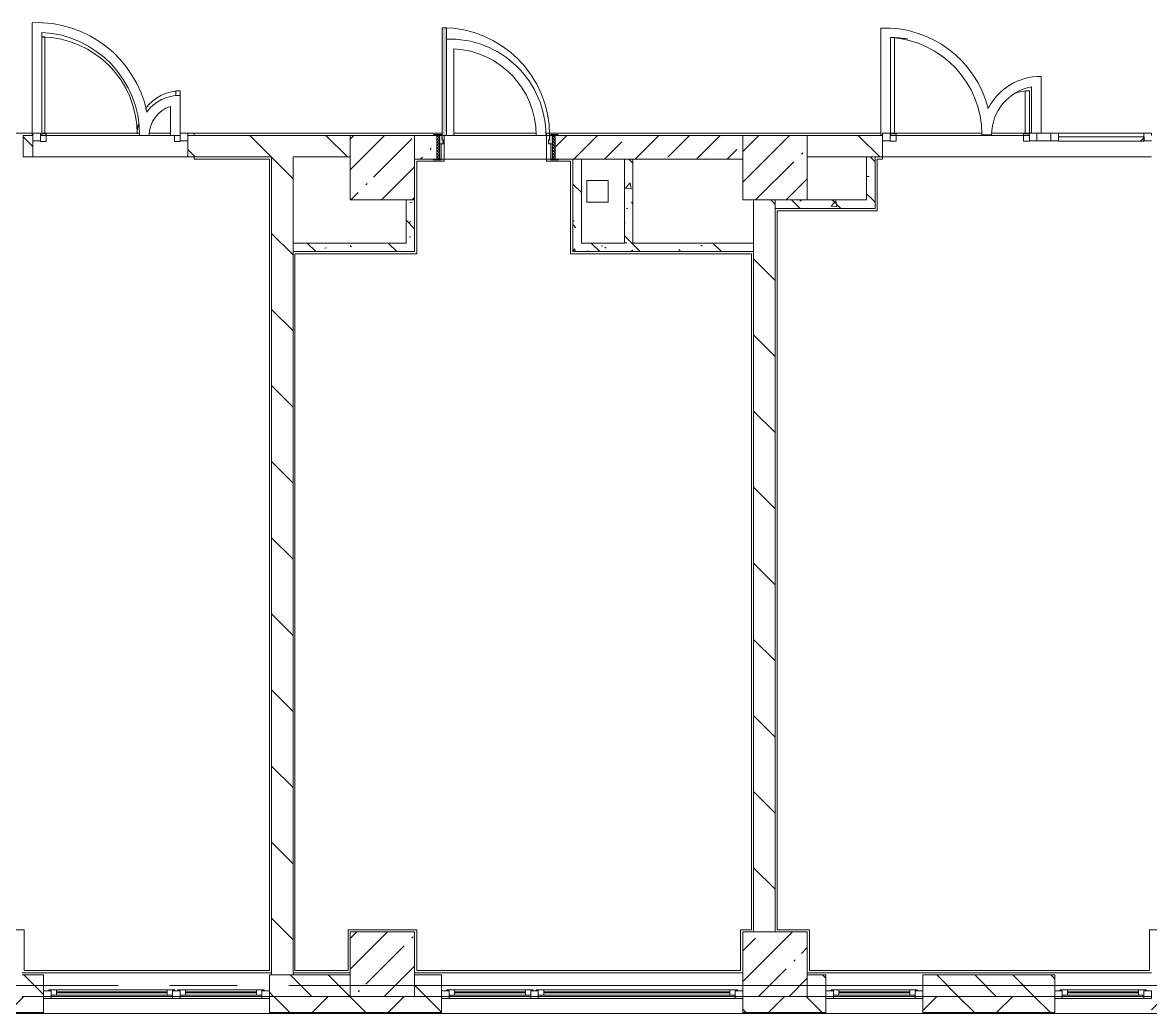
# Model space of a CAD drawing. Header units: millimetres. Extents: x 957 to 228198, y -8553 to 29000.
# Drawn here: x 123703 to 134188, y -258 to 8948 of the extents above; entities that cross this region are included whole.
import ezdxf

# ---------------------------------------------------------------- set-up
doc = ezdxf.new("R2010")
doc.units = ezdxf.units.MM
doc.linetypes.add('Осевая', pattern=[3175, 635, -476.25, 1587.5, -476.25])
for name, color, linetype, lineweight, true_color in [('A-DETL-GENF-4', 7, 'Continuous', 5, 0xaaaaaa), ('A-DOOR-2', 7, 'Continuous', 5, 0xaaaaaa), ('A-DOOR-3', 7, 'Continuous', 5, 0xe2e2e2), ('A-DOOR-FRAM-3', 7, 'Continuous', 5, 0xe2e2e2), ('A-DOOR-FRAM-4', 7, 'Continuous', 5, 0xaaaaaa), ('A-FLOR-2', 7, 'Continuous', 5, 0xaaaaaa), ('I-WALL-4', 7, 'Continuous', 5, 0x787878)]:
    doc.layers.add(name, color=color, linetype=linetype, lineweight=lineweight, true_color=true_color)
for name, color, linetype, lineweight in [('A-GLAZ-2', 7, 'Continuous', 5), ('A-GLAZ-CURT-3', 7, 'Continuous', 5), ('A-GLAZ-CWMG-3', 7, 'Continuous', 5), ('A-WALL', 7, 'Continuous', 9), ('A-WALL-2', 7, 'Continuous', 5), ('I-WALL-3', 7, 'Continuous', 5), ('S-COLS-1', 7, 'Continuous', 5), ('Оси', 7, 'Continuous', 9), ('Оси-2', 7, 'Осевая', 9)]:
    doc.layers.add(name, color=color, linetype=linetype, lineweight=lineweight)
pattern_1 = [(135, (101188.1, 0), (-353.5534, -353.5534), [])]
pattern_2 = [(135, (101188.1, 0), (-377.171, -377.171), [533.4, -88.9, 17.78, -88.9]), (135, (101188.1, 376.94), (-377.171, -377.171), []), (50, (101188.1, 0), (637.6445, -55.787), [66.675, -733.425]), (355, (101188.1, 0), (-123.35, 668.699), [53.34, -586.74]), (100.451, (101241.2, -4.65), (514.299, 612.908), [56.665, -623.315]), (46.184, (101188.1, 177.8), (948.776, -147.15), [100.012, -1100.137]), (96.636, (101267.2, 165.5), (830.91, 865.997), [84.998, -934.973]), (351.184, (101188.1, 177.8), (830.918, 865.988), [80.01, -880.11]), (21, (101277, 133.35), (530.651, -357.928), [66.675, -733.425]), (326, (101277, 133.35), (216.308, 644.658), [53.34, -586.74]), (71.451, (101321.2, 103.5), (746.96, 286.724), [56.665, -623.315]), (37.5, (101188.1, 0), (10.8105, 295.9426), [16.764, -562.864, 16.764, -578.866, -588.962]), (37.5, (101188.1, 0), (10.8105, 295.9426), [-1175.258, 16.764, -572.198]), (7.5, (101188.1, 0), (233.869, 350.6318), [16.764, -322.834, 16.764, -549.529, -224.472]), (7.5, (101188.1, 0), (233.869, 350.6318), [-905.891, 16.764, -207.708]), (327.5, (100989.84, 0), (474.5678, -20.0513), [16.764, -205.486, 16.764, -676.656, -920.115]), (327.5, (100989.84, 0), (474.5678, -20.0513), [-915.67, 16.764, -903.351]), (317.5, (100900.94, 0), (518.452, 88.9934), [16.764, -272.161, 16.764, -443.738, -653.415]), (317.5, (100900.94, 0), (518.452, 88.9934), [-749.427, 16.764, -636.651])]

# ---------------------------------------------------------------- blocks, each defined once
blk = doc.blocks.new('BSC_Колонна _Прямоугольная - 600х600-23286269-3_2_2_птичка')
at = {"layer": 'S-COLS-1'}
h = blk.add_hatch(dxfattribs=at)
h.set_pattern_fill('FP_75', color=256, style=0, pattern_type=2)
h.set_pattern_definition([(45, (-29509.74, -7600), (-285.123, 285.123), []), (45, (-29224.6, -7600), (-285.123, 285.123), [504.031, -100.806, 16.764, -84.042])])
h.paths.add_polyline_path([(-300, -300), (300, -300), (300, 300), (-300, 300), (-300, 53)])
for p, q in [((300, 300), (-300, 300)), ((-300, 300), (-300, -300)), ((300, -300), (300, 300)), ((-300, -300), (300, -300))]:
    blk.add_line(p, q, dxfattribs=at)
blk = doc.blocks.new('BSC_Колонна _Прямоугольная - 600х600-V262-3_2_2_птичка')
at = {"layer": 'S-COLS-1'}
h = blk.add_hatch(dxfattribs=at)
h.set_pattern_fill('FP_76', color=256, style=0, pattern_type=2)
h.set_pattern_definition([(45, (-25860, -200), (-285.123, 285.123), []), (45, (-25574.88, -200), (-285.123, 285.123), [504.031, -100.806, 16.764, -84.042])])
h.paths.add_polyline_path([(246, -300), (300, -300), (300, 300), (-300, 300), (-300, -300)])
for p, q in [((300, 300), (-300, 300)), ((-300, 300), (-300, -300)), ((300, -300), (300, 300)), ((-300, -300), (300, -300))]:
    blk.add_line(p, q, dxfattribs=at)
blk = doc.blocks.new('BSC_Колонна _Прямоугольная - 600х600-V263-3_2_2_птичка')
at = {"layer": 'S-COLS-1'}
h = blk.add_hatch(dxfattribs=at)
h.set_pattern_fill('FP_77', color=256, style=0, pattern_type=2)
h.set_pattern_definition([(45, (-29509.74, -200), (-285.123, 285.123), []), (45, (-29224.6, -200), (-285.123, 285.123), [504.031, -100.806, 16.764, -84.042])])
h.paths.add_polyline_path([(-300, -300), (300, -300), (300, 300), (-300, 300), (-300, -215)])
for p, q in [((300, 300), (-300, 300)), ((-300, 300), (-300, -300)), ((300, -300), (300, 300)), ((-300, -300), (300, -300))]:
    blk.add_line(p, q, dxfattribs=at)
blk = doc.blocks.new('BSC_Колонна _Прямоугольная - 600х600-V266-3_2_2_птичка')
at = {"layer": 'S-COLS-1'}
h = blk.add_hatch(dxfattribs=at)
h.set_pattern_fill('FP_79', color=256, style=0, pattern_type=2)
h.set_pattern_definition([(45, (-25860, -7600), (-285.123, 285.123), []), (45, (-25574.88, -7600), (-285.123, 285.123), [504.031, -100.806, 16.764, -84.042])])
h.paths.add_polyline_path([(-5, -300), (300, -300), (300, 300), (-300, 300), (-300, -300)])
for p, q in [((300, 300), (-300, 300)), ((-300, 300), (-300, -300)), ((300, -300), (300, 300)), ((-300, -300), (300, -300))]:
    blk.add_line(p, q, dxfattribs=at)
blk = doc.blocks.new('120_Окно_СКБ_2Ст - 120_Окно_СКБ_2Ст 2100х2500 _мал створка СЛЕВА_-V269-3_2_2_птичка')
at = {"layer": 'A-GLAZ-2'}
for p, q in [((-1050, -127), (-1050, -57)), ((-1050, -57), (-980, -57)), ((1050, -57), (-1050, -57)), ((-980, -57), (-980, -127)), ((-220, -87), (-980, -87)), ((-980, -87), (-980, -127)), ((-930, -137), (-930, -87)), ((-270, -137), (-270, -87)), ((-220, -127), (-220, -57)), ((-220, -57), (-150, -57)), ((-220, -127), (-220, -87)), ((-150, -57), (-150, -127)), ((980, -87), (-150, -87)), ((-150, -87), (-150, -127)), ((-100, -137), (-100, -87)), ((930, -137), (930, -87)), ((980, -127), (980, -57)), ((980, -57), (1050, -57)), ((980, -127), (980, -87)), ((1050, -57), (1050, -127)), ((-980, -127), (-1050, -127)), ((-1050, -127), (-1000, -127)), ((-980, -127), (-1000, -127)), ((-1000, -127), (-1000, -137)), ((-1000, -137), (-200, -137)), ((-200, -137), (-1000, -137)), ((-930, -107), (-270, -107)), ((-270, -117), (-930, -117)), ((-150, -127), (-220, -127)), ((-200, -127), (-220, -127)), ((-200, -127), (-170, -127)), ((-200, -137), (-200, -127)), ((-150, -127), (-170, -127)), ((-170, -127), (-170, -137)), ((-170, -137), (1000, -137)), ((1000, -137), (-170, -137)), ((-100, -107), (930, -107)), ((930, -117), (-100, -117)), ((1050, -127), (980, -127)), ((1000, -127), (980, -127)), ((1000, -127), (1050, -127)), ((1000, -137), (1000, -127))]:
    blk.add_line(p, q, dxfattribs=at)
blk = doc.blocks.new('120_Окно_СКБ_1Ст - 120_Окно_СКБ_1Ст 900х2500_h_-22445987-3_2_2_птичка')
at = {"layer": 'A-GLAZ-2'}
for p, q in [((-450, -127), (-450, -57)), ((-450, -57), (-380, -57)), ((450, -57), (-450, -57)), ((-380, -57), (-380, -127)), ((380, -87), (-380, -87)), ((-380, -87), (-380, -127)), ((-330, -137), (-330, -87)), ((330, -137), (330, -87)), ((380, -127), (380, -57)), ((380, -57), (450, -57)), ((380, -127), (380, -87)), ((450, -57), (450, -127)), ((-380, -127), (-450, -127)), ((-450, -127), (-400, -127)), ((-380, -127), (-400, -127)), ((-400, -127), (-400, -137)), ((-400, -137), (400, -137)), ((400, -137), (-400, -137)), ((-330, -107), (330, -107)), ((330, -117), (-330, -117)), ((450, -127), (380, -127)), ((400, -127), (380, -127)), ((400, -127), (450, -127)), ((400, -137), (400, -127))]:
    blk.add_line(p, q, dxfattribs=at)
blk = doc.blocks.new('120_Окно_СКБ_2Ст - 120_Окно_СКБ_2Ст 2800х2500_створка_-22445922-3_2_2_птичка')
at = {"layer": 'A-GLAZ-2'}
for p, q in [((-1400, -127), (-1400, -57)), ((-1400, -57), (-1330, -57)), ((1400, -57), (-1400, -57)), ((-1330, -57), (-1330, -127)), ((500, -87), (-1330, -87)), ((-1330, -87), (-1330, -127)), ((-1280, -137), (-1280, -87)), ((450, -137), (450, -87)), ((500, -127), (500, -57)), ((500, -57), (570, -57)), ((500, -127), (500, -87)), ((570, -57), (570, -127)), ((1330, -87), (570, -87)), ((570, -87), (570, -127)), ((620, -137), (620, -87)), ((1280, -137), (1280, -87)), ((1330, -127), (1330, -57)), ((1330, -57), (1400, -57)), ((1330, -127), (1330, -87)), ((1400, -57), (1400, -127)), ((-1330, -127), (-1400, -127)), ((-1400, -127), (-1350, -127)), ((-1330, -127), (-1350, -127)), ((-1350, -127), (-1350, -137)), ((-1350, -137), (520, -137)), ((520, -137), (-1350, -137)), ((-1280, -107), (450, -107)), ((450, -117), (-1280, -117)), ((570, -127), (500, -127)), ((520, -127), (500, -127)), ((520, -127), (550, -127)), ((520, -137), (520, -127)), ((570, -127), (550, -127)), ((550, -127), (550, -137)), ((550, -137), (1350, -137)), ((1350, -137), (550, -137)), ((620, -107), (1280, -107)), ((1280, -117), (620, -117)), ((1400, -127), (1330, -127)), ((1350, -127), (1330, -127)), ((1350, -127), (1400, -127)), ((1350, -137), (1350, -127))]:
    blk.add_line(p, q, dxfattribs=at)
blk = doc.blocks.new('110_Дверь_СКБ_1Ст_Внутренняя1 - Д-4_п__1100x2100h_административные помещения-32218723-3_2_2_птичка')
at = {"layer": 'A-DOOR-2'}
h = blk.add_hatch(dxfattribs=at)
h.set_pattern_fill('FP_32', color=256, style=0, pattern_type=2)
h.set_pattern_definition([(135, (1751.41, 174.685), (-14.14214, -14.14214), []), (225, (1751.41, 174.685), (14.14214, -14.14214), [])])
h.paths.add_polyline_path([(562.5, -110), (562.5, 110), (537.5, 110), (537.5, -110)])
at = {"layer": 'A-DOOR-3'}
h = blk.add_hatch(color=256, dxfattribs=at)
h.paths.add_polyline_path([(537.5, 30), (537.5, 110), (512.5, 110), (512.5, 70), (502.5, 70), (502.5, 30), (522.5, 30)])
h.paths.add_polyline_path([(-512.5, 30), (-477.5, 30), (-477.5, 70), (-487.5, 70), (-487.5, 110), (-512.5, 110)])
at = {"layer": 'A-DOOR-FRAM-3'}
for points in [[(-467.5, 110), (-447.5, 110), (-447.5, 1110), (-487.5, 1110), (-487.5, 110)], [(-567.5, 110), (-497.5, 110), (-497.5, 118), (-567.5, 118)], [(592.5, 110), (592.5, 118), (522.5, 118), (522.5, 110), (562.5, 110)], [(-497.5, -110), (-497.5, 30), (-512.5, 30), (-512.5, -110)], [(537.5, -110), (537.5, 30), (522.5, 30), (522.5, -110)], [(-567.5, -118), (-497.5, -118), (-497.5, -110), (-567.5, -110)], [(522.5, -118), (592.5, -118), (592.5, -110), (522.5, -110)]]:
    blk.add_hatch(color=256, dxfattribs=at).paths.add_polyline_path(points)
at = {"layer": 'A-DOOR-FRAM-4'}
h = blk.add_hatch(dxfattribs=at)
h.set_pattern_fill('FP_33', color=256, style=0, pattern_type=2)
h.set_pattern_definition([(45, (-371.384, 174.685), (-14.1421, 14.1421), []), (135, (-371.384, 174.685), (-14.1421, -14.1421), [])])
h.paths.add_polyline_path([(-537.5, -110), (-512.5, -110), (-512.5, 110), (-537.5, 110), (-537.5, -39.7)])
at = {"layer": 'A-DOOR-2'}
for p, q in [((-487.5, 1110), (-487.5, 110)), ((-447.5, 1110), (-487.5, 1110)), ((-447.5, 110), (-447.5, 1110)), ((-487.5, 110), (-447.5, 110))]:
    blk.add_line(p, q, dxfattribs=at)
blk.add_arc((-487.5, 110), 1000, 360, 90, dxfattribs=at)
at = {"layer": 'A-DOOR-FRAM-4'}
for p, q in [((-497.5, 118), (-567.5, 118)), ((-567.5, 118), (-567.5, 110)), ((-567.5, 110), (-497.5, 110)), ((-512.5, 110), (-537.5, 110)), ((-537.5, 110), (-537.5, -110)), ((-487.5, 110), (-512.5, 110)), ((-512.5, 110), (-512.5, 30)), ((-512.5, -110), (-512.5, 110)), ((-497.5, 110), (-512.5, 110)), ((-512.5, 110), (-512.5, 109)), ((-512.5, 109), (-497.5, 109)), ((-497.5, 110), (-497.5, 118)), ((-497.5, 109), (-497.5, 110)), ((-487.5, 70), (-487.5, 110)), ((512.5, 110), (512.5, 70)), ((537.5, 110), (512.5, 110)), ((592.5, 118), (522.5, 118)), ((522.5, 118), (522.5, 110)), ((537.5, 110), (522.5, 110)), ((522.5, 110), (522.5, 109)), ((522.5, 110), (592.5, 110)), ((522.5, 109), (537.5, 109)), ((537.5, 30), (537.5, 110)), ((562.5, 110), (537.5, 110)), ((537.5, 110), (537.5, -110)), ((537.5, 109), (537.5, 110)), ((562.5, -110), (562.5, 110)), ((592.5, 110), (592.5, 118)), ((-512.5, 30), (-477.5, 30)), ((-497.5, 30), (-512.5, 30)), ((-512.5, 30), (-512.5, -110)), ((-497.5, -110), (-497.5, 30)), ((-477.5, 70), (-487.5, 70)), ((-477.5, 30), (-477.5, 70)), ((512.5, 70), (502.5, 70)), ((502.5, 70), (502.5, 30)), ((502.5, 30), (537.5, 30)), ((537.5, 30), (522.5, 30)), ((522.5, 30), (522.5, -110)), ((537.5, -110), (537.5, 30)), ((-497.5, -110), (-567.5, -110)), ((-567.5, -110), (-567.5, -118)), ((-567.5, -118), (-497.5, -118)), ((-537.5, -110), (-512.5, -110)), ((-512.5, -110), (-497.5, -110)), ((-497.5, -118), (-497.5, -110)), ((522.5, -110), (537.5, -110)), ((592.5, -110), (522.5, -110)), ((522.5, -110), (522.5, -118)), ((522.5, -118), (592.5, -118)), ((537.5, -110), (562.5, -110)), ((592.5, -118), (592.5, -110))]:
    blk.add_line(p, q, dxfattribs=at)
blk = doc.blocks.new('Прямоугольный импост - 50 x 70 мм-31700031-3_2_2_птичка')
at = {"layer": 'A-GLAZ-CWMG-3'}
for p, q in [((-70, 35), (0, 35)), ((-70, -35), (-70, 35)), ((0, -35), (-70, -35)), ((0, -15), (0, -35))]:
    blk.add_line(p, q, dxfattribs=at)
blk = doc.blocks.new('Дверь_Витражная_остекление_ - ДВН_ДАО_Главный вход_1200 в свету-31742133-3_2_2_птичка')
at = {"layer": 'A-DETL-GENF-4'}
for p, q in [((-607, 30), (-607, 920)), ((647, 430), (607, 430)), ((607, 430), (607, 30)), ((647, 35), (647, 430)), ((-643, 30), (-607, 30)), ((-592, 30), (-643, 30)), ((-592, -40), (-592, 30)), ((592, -40), (592, 30)), ((592, 30), (647, 30)), ((607, 30), (647, 30)), ((-647, -40), (-592, -40)), ((647, -40), (592, -40))]:
    blk.add_line(p, q, dxfattribs=at)
at = {"layer": 'A-DOOR-2'}
blk.add_line((647, 430), (647, 35), dxfattribs=at)
for centre, radius, start, end in [((-647, 30), 895, 79.5087, 89.7197), ((647, 30), 400, 90, 110.0384)]:
    blk.add_arc(centre, radius, start, end, dxfattribs=at)
blk = doc.blocks.new('Системная панель - Стемалит - 40мм-32257327-3_2_2_птичка')
at = {"layer": 'A-GLAZ-CURT-3'}
for p, q in [((65, 35), (-65, 35)), ((-65, 35), (-65, -35)), ((65, -35), (65, 35)), ((-65, -35), (65, -35))]:
    blk.add_line(p, q, dxfattribs=at)
blk = doc.blocks.new('Прямоугольный импост - 50 x 70 мм-31687886-3_2_2_птичка')
at = {"layer": 'A-GLAZ-CWMG-3'}
for p, q in [((-35, 35), (35, 35)), ((-35, -35), (-35, 35)), ((35, 35), (35, -35)), ((35, -35), (-35, -35))]:
    blk.add_line(p, q, dxfattribs=at)
blk = doc.blocks.new('Прямоугольный импост - 50 x 70 мм-31701779-3_2_2_птичка')
at = {"layer": 'A-GLAZ-CWMG-3'}
for p, q in [((0, 35), (-70, 35)), ((-70, 35), (-70, -35)), ((0, -35), (0, 35)), ((-70, -35), (0, -35))]:
    blk.add_line(p, q, dxfattribs=at)
blk = doc.blocks.new('Системная панель - Стекло - 40мм-32257331-3_2_2_птичка')
at = {"layer": 'A-GLAZ-CURT-3'}
h = blk.add_hatch(dxfattribs=at)
h.set_pattern_fill('FP_132', color=256, style=0, pattern_type=2)
h.set_pattern_definition([(45, (-33042.5, -7385), (-1414.21, 1414.21), [1000, -3000]), (45, (-34042.5, -7885), (-1414.21, 1414.21), [3000, -1000]), (45, (-32042.5, -8385), (-1414.21, 1414.21), [1000, -3000])])
h.paths.add_polyline_path([(-314, -40), (398, -35), (398, 0), (-398, 0), (-398, -40)])
for p, q in [((398, 0), (-398, 0)), ((-398, 0), (-398, -40)), ((398, -40), (398, 0)), ((-398, -40), (398, -40))]:
    blk.add_line(p, q, dxfattribs=at)
blk = doc.blocks.new('Прямоугольный импост - 50 x 70 мм-31702100-3_2_2_птичка')
at = {"layer": 'A-GLAZ-CWMG-3'}
for p, q in [((-35, 35), (35, 35)), ((-35, -35), (-35, 35)), ((35, 35), (35, -35)), ((35, -35), (-35, -35))]:
    blk.add_line(p, q, dxfattribs=at)
blk = doc.blocks.new('Прямоугольный импост - 50 x 70 мм-31720914-3_2_2_птичка')
at = {"layer": 'A-GLAZ-CWMG-3'}
blk.add_line((32940, 7920), (32145, 7920), dxfattribs=at)
blk = doc.blocks.new('Прямоугольный импост - 50 x 70 мм-31927764-3_2_2_птичка')
at = {"layer": 'A-GLAZ-CWMG-3'}
for p, q in [((-70, 35), (0, 35)), ((-70, -35), (-70, 35)), ((0, 35), (0, -35)), ((0, -35), (-70, -35))]:
    blk.add_line(p, q, dxfattribs=at)
blk = doc.blocks.new('Дверь_Витражная_остекление_ - ДВН_ДАО_Главный вход_1200 в свету Д-22 _п_-V407-3_2_2_птичка')
at = {"layer": 'A-DETL-GENF-4'}
for p, q in [((-610, 930), (-636, 930)), ((-610, 30), (-610, 930)), ((650, 430), (610, 430)), ((610, 430), (610, 386)), ((650, 35), (650, 430)), ((-636, 30), (-610, 30)), ((-595, 30), (-636, 30)), ((-595, -40), (-595, 30)), ((595, -40), (595, 16)), ((-650, -40), (-595, -40)), ((650, -40), (595, -40))]:
    blk.add_line(p, q, dxfattribs=at)
at = {"layer": 'A-DOOR-2'}
blk.add_line((650, 430), (650, 35), dxfattribs=at)
for centre, radius, start, end in [((-650, 30), 900, 360, 89.1007), ((650, 30), 400, 90, 144.0144), ((650, 30), 400, 167.5043, 180)]:
    blk.add_arc(centre, radius, start, end, dxfattribs=at)

msp = doc.modelspace()

# ---------------------------------------------------------------- hatches: boundary and pattern name
at = {"layer": 'A-WALL-2'}
h = msp.add_hatch(dxfattribs=at)
h.set_pattern_fill('FP_83', color=256, style=0, pattern_type=2)
h.set_pattern_definition([(135, (101188.1, 0), (-176.7767, -176.7767), [])])
h.paths.add_polyline_path([(116798.1, -100), (116798.1, 100), (116048.1, 100), (116048.1, -100)])
h.paths.add_polyline_path([(138611.1, -100), (139178.1, -100), (139178.1, 100), (138611.1, 100)])
h.paths.add_polyline_path([(117848.1, -100), (117848.1, 100), (117698.1, 100), (117698.1, -100), (117828.1, -100)])
h.paths.add_polyline_path([(113333.1, -100), (113348.1, -100), (113348.1, 100), (113198.1, 100), (113198.1, -100), (113311.2, -100)])
h.paths.add_polyline_path([(137548.5, -100), (137711.1, -100), (137711.1, 100), (137158.1, 100), (137158.1, -100)])
h.paths.add_polyline_path([(126729.1, -100), (126748.1, -100), (126748.1, 100), (125998.1, 100), (125998.8, -100), (126362, -100)])
h.paths.add_polyline_path([(120548.1, -100), (121898.1, -100), (121898.1, 100), (120548.1, 100), (120548.1, -13.9)])
h.paths.add_polyline_path([(134818.1, -100), (135058.1, -100), (135058.1, 100), (134798.1, 100), (134798.1, -100)])
h.paths.add_polyline_path([(127348.1, -100), (127597.8, -100), (127597.8, 100), (127348.1, 100), (127348.1, -66.3)])
h.paths.add_polyline_path([(111547.8, -100), (112298.1, -100), (112298.1, 100), (111547.8, 100)])
h.paths.add_polyline_path([(123098.1, -100), (123098.1, 100), (122798.1, 100), (122798.1, -100), (123078.1, -100)])
h.paths.add_polyline_path([(133298.1, -100), (133298.1, 100), (132070.9, 100), (132070.9, -100), (132887.5, -100)])
h.paths.add_polyline_path([(108848.1, -100), (108848.1, 100), (108018.1, 100), (108018.1, -100), (108828.1, -100)])
h.paths.add_polyline_path([(130997.8, -100), (131170.9, -100), (131170.9, 100), (130997.8, 100), (130997.8, -70.1)])
h.paths.add_polyline_path([(123898.1, -100), (123898.1, 100), (123698.1, 100), (123698.1, -100)])
h = msp.add_hatch(dxfattribs=at)
h.set_pattern_fill('FP_85', color=256, style=0, pattern_type=2)
h.set_pattern_definition([(45, (101188.1, 0), (-353.5534, 353.5534), []), (135, (101188.1, 0), (-353.5534, -353.5534), [])])
h.paths.add_polyline_path([(100928.1, -250), (104918.1, -250), (104918.1, -100), (100928.1, -100)])
h.paths.add_polyline_path([(139412.9, -250), (139498.2, -250), (139498.2, -100), (138611.1, -100), (138611.1, -250)])
h.paths.add_polyline_path([(132887.5, -250), (133298.1, -250), (133298.1, -100), (132070.9, -100), (132070.9, -250)])
h.paths.add_polyline_path([(134198.1, -250), (135058.1, -250), (135058.1, -100), (134198.1, -100), (134198.1, -192.2)])
h.paths.add_polyline_path([(131170.9, -250), (131170.9, -100), (130397.8, -100), (130397.8, -250), (131023.1, -250)])
h.paths.add_polyline_path([(137711.1, -250), (137711.1, -100), (137158.1, -100), (137158.1, -250), (137548.5, -250)])
h.paths.add_polyline_path([(123565.4, -250), (123898.1, -250), (123898.1, -100), (122798.1, -100), (122798.1, -250)])
h.paths.add_polyline_path([(125998.1, -250), (127597.8, -250), (127597.8, -100), (125998.1, -100), (125998.1, -169.4)])
h.paths.add_polyline_path([(121898.1, -250), (121898.1, -100), (120548.1, -100), (120548.1, -250), (120768.8, -250)])
h.paths.add_polyline_path([(118448.1, -250), (118448.1, -100), (117698.1, -100), (117698.1, -250), (117972.2, -250)])
h.paths.add_polyline_path([(116048.1, -250), (116798.1, -250), (116798.1, -100), (116048.1, -100), (116048.1, -141.7)])
h.paths.add_polyline_path([(108650.2, -250), (109447.8, -250), (109447.8, -100), (108018.1, -100), (108018.1, -250)])
h.paths.add_polyline_path([(113948.1, -250), (113948.1, -100), (113198.1, -100), (113198.1, -250), (113311.2, -250)])
h.paths.add_polyline_path([(111547.8, -250), (112298.1, -250), (112298.1, -100), (111547.8, -100), (111547.8, -129.2)])
at = {"layer": 'I-WALL-3'}
h = msp.add_hatch(dxfattribs=at)
h.set_pattern_fill('FP_84', color=256, style=0, pattern_type=2)
h.set_pattern_definition(pattern_1)
h.paths.add_polyline_path([(125239.1, 7700), (126748.1, 7700), (126748.1, 7900), (125239.1, 7900), (125239.1, 7750.3)])
h.paths.add_polyline_path([(123708.1, 7700), (123799.1, 7700), (123799.1, 7900), (123708.1, 7900), (123708.1, 7750.3)])
h = msp.add_hatch(dxfattribs=at)
h.set_pattern_fill('FP_81', color=256, style=0, pattern_type=2)
h.set_pattern_definition([(45, (101188.1, 0), (-285.123, 285.123), []), (45, (101473.2, 0), (-285.123, 285.123), [504.031, -100.806, 16.764, -84.042])])
h.paths.add_polyline_path([(129773.5, 7680), (130397.8, 7680), (130397.8, 7900), (128653.1, 7900), (128653.1, 7680), (129470.3, 7680)])
h.paths.add_polyline_path([(127369.1, 7680), (127553.1, 7680), (127553.1, 7900), (127348.1, 7900), (127348.1, 7680)])
h = msp.add_hatch(dxfattribs=at)
h.set_pattern_fill('FP_84', color=256, style=0, pattern_type=2)
h.set_pattern_definition(pattern_1)
h.paths.add_polyline_path([(138478.1, 7700), (139178.1, 7700), (139178.1, 7900), (137198.1, 7900), (137198.1, 7830), (135998.1, 7830), (135998.1, 7900), (134798.1, 7900), (134798.1, 7700), (138398.1, 7700)])
h.paths.add_polyline_path([(131647.8, 7700), (131698.1, 7700), (131698.1, 7900), (130997.8, 7900), (130997.8, 7700), (131627.8, 7700)])
h = msp.add_hatch(dxfattribs=at)
h.set_pattern_fill('FP_84', color=256, style=0, pattern_type=2)
h.set_pattern_definition(pattern_1)
h.paths.add_polyline_path([(126218.8, 100), (126218.8, 7700), (126018.8, 7700), (126018.8, 100)])
h = msp.add_hatch(dxfattribs=at)
h.set_pattern_fill('FP_84', color=256, style=0, pattern_type=2)
h.set_pattern_definition(pattern_1)
h.paths.add_polyline_path([(130498.8, 500), (130698.8, 500), (130698.8, 7300), (130498.8, 7300), (130498.8, 520)])
at = {"layer": 'I-WALL-4'}
h = msp.add_hatch(dxfattribs=at)
h.set_pattern_fill('FP_93', color=256, style=0, pattern_type=2)
h.set_pattern_definition(pattern_2)
h.paths.add_polyline_path([(128817.8, 6820), (128897.8, 6820), (128897.8, 7680), (128817.8, 7680), (128817.8, 7171.9)])
h = msp.add_hatch(dxfattribs=at)
h.set_pattern_fill('FP_93', color=256, style=0, pattern_type=2)
h.set_pattern_definition(pattern_2)
h.paths.add_polyline_path([(129377.8, 6900), (129377.8, 7680), (129297.8, 7680), (129297.8, 6900)])
h = msp.add_hatch(dxfattribs=at)
h.set_pattern_fill('FP_93', color=256, style=0, pattern_type=2)
h.set_pattern_definition(pattern_2)
h.paths.add_polyline_path([(131547.8, 7300), (131627.8, 7300), (131627.8, 7700), (131547.8, 7700), (131547.8, 7680)])
h = msp.add_hatch(dxfattribs=at)
h.set_pattern_fill('FP_93', color=256, style=0, pattern_type=2)
h.set_pattern_definition(pattern_2)
h.paths.add_polyline_path([(127268.1, 6820), (127348.1, 6820), (127348.1, 7300), (127268.1, 7297.6), (127268.1, 6900)])
h = msp.add_hatch(dxfattribs=at)
h.set_pattern_fill('FP_93', color=256, style=0, pattern_type=2)
h.set_pattern_definition(pattern_2)
h.paths.add_polyline_path([(131017.8, 7220), (131627.8, 7220), (131627.8, 7300), (130698.8, 7300), (130698.8, 7220), (130718.8, 7220)])
h = msp.add_hatch(dxfattribs=at)
h.set_pattern_fill('FP_93', color=256, style=0, pattern_type=2)
h.set_pattern_definition(pattern_2)
h.paths.add_polyline_path([(126729.1, 6820), (127268.1, 6820), (127268.1, 6900), (126218.8, 6900), (126218.8, 6820), (126362, 6820)])
h = msp.add_hatch(dxfattribs=at)
h.set_pattern_fill('FP_93', color=256, style=0, pattern_type=2)
h.set_pattern_definition(pattern_2)
h.paths.add_polyline_path([(130478.8, 6820), (130498.8, 6820), (130498.8, 6900), (128897.8, 6900), (128897.8, 6820), (130377.8, 6820)])

# ---------------------------------------------------------------- linework, layer by layer
at = {"layer": 'A-FLOR-2'}
for p, q in [((123793, 8947.1), (123793, 7900)), ((123883, 7900), (123883, 8856.8)), ((131682.4, 8897.4), (131682.4, 7903)), ((131772.4, 7903), (131772.4, 8809.8)), ((127713.1, 7900), (127713.1, 8704)), ((133172.6, 7920), (133172.6, 8446.9)), ((133082.6, 8349.4), (133082.6, 7920)), ((125167.1, 7900), (125167.1, 8271.9)), ((125077.1, 8169.4), (125077.1, 7900)), ((123793, 7920), (116357.4, 7920)), ((123869.1, 7900), (123883, 7900)), ((123883, 7920), (124790.1, 7920)), ((124791.1, 7900), (124881.1, 7900)), ((124883, 7920), (125077.1, 7920)), ((125077.1, 7900), (125167.1, 7900)), ((127603.1, 7920), (125167.1, 7920)), ((125298.1, 7900), (125298.1, 7920)), ((127623.1, 7900), (127623.1, 7660)), ((127643.1, 7900), (127713.1, 7900)), ((127713.1, 7920), (128476.9, 7920)), ((128478.1, 7900), (128568.1, 7900)), ((131682.4, 7920), (128566.9, 7920)), ((128573.1, 7660), (128573.1, 7920)), ((131682.4, 7903), (131698.1, 7903)), ((131772.4, 7920), (132620.3, 7920)), ((132621.1, 7906.5), (132711.1, 7906.5)), ((132712.2, 7920), (133063.1, 7920)), ((125298.1, 7680), (125298.1, 7700)), ((125998.8, 7680), (125298.1, 7680)), ((125998.8, 140), (125998.8, 7680)), ((127623.1, 7660), (127369.1, 7660)), ((127369.1, 7660), (127369.1, 6800)), ((128797.8, 7660), (128573.1, 7660)), ((128797.8, 6800), (128797.8, 7660)), ((131698.1, 7680), (131647.8, 7680)), ((131647.8, 7680), (131647.8, 7200)), ((131698.1, 7700), (131698.1, 7680)), ((128948.1, 7480), (129148.1, 7480)), ((128948.1, 7280), (128948.1, 7480)), ((129148.1, 7480), (129148.1, 7280)), ((129148.1, 7280), (128948.1, 7280)), ((131647.8, 7200), (130718.8, 7200)), ((130718.8, 7200), (130718.8, 520)), ((127369.1, 6800), (126234.1, 6800)), ((126234.1, 6800), (126234.1, 140)), ((130478.8, 6800), (128797.8, 6800)), ((130478.8, 520), (130478.8, 6800)), ((123078.1, 520), (123718.1, 520)), ((123718.1, 520), (123718.1, 140)), ((126729.1, 140), (126729.1, 520)), ((126729.1, 520), (127368.1, 520)), ((127368.1, 520), (127368.1, 140)), ((130377.8, 140), (130377.8, 520)), ((130377.8, 520), (130478.8, 520)), ((130718.8, 520), (131017.8, 520)), ((131017.8, 520), (131017.8, 140)), ((134178.1, 140), (134178.1, 520)), ((134178.1, 520), (134818.1, 520)), ((123718.1, 140), (125998.8, 140)), ((126234.1, 140), (126729.1, 140)), ((127368.1, 140), (130377.8, 140)), ((131017.8, 140), (134178.1, 140))]:
    msp.add_line(p, q, dxfattribs=at)
for centre, radius, start, end in [((123836.1, 7903), 1045, 11.78406, 92.36409), ((123836.1, 7903), 955, 359.82001, 87.18541), ((131716.1, 7903), 995, 14.33829, 91.93805), ((131716.1, 7906.5), 905, 360, 86.42904), ((127673.1, 7900), 895, 0, 91.92148), ((127673.1, 7900), 805, 360, 87.15183), ((133165.1, 7903), 544, 89.21005, 153.06648), ((133165.1, 7903), 454, 100.46985, 179.55829), ((125160.1, 7903), 369, 88.91556, 144.66492), ((125160.1, 7903), 279, 107.31049, 180.6161)]:
    msp.add_arc(centre, radius, start, end, dxfattribs=at)
at = {"layer": 'A-WALL'}
for p, q in [((128897.8, 7680), (128817.8, 7680)), ((129377.8, 7680), (129297.8, 7680)), ((131627.8, 7700), (131547.8, 7700)), ((130698.8, 7300), (130698.8, 7220)), ((126218.8, 6900), (126218.8, 6820)), ((130498.8, 6820), (130498.8, 6900)), ((126018.8, 100), (126218.8, 100)), ((123698.1, -100), (123898.1, -100)), ((125998.1, -100), (126748.1, -100)), ((127348.1, -100), (127597.8, -100)), ((130997.8, -100), (131170.9, -100)), ((132070.9, -100), (133298.1, -100)), ((122798.1, -250), (123898.1, -250)), ((122798.1, -253), (123898.1, -253)), ((125998.1, -250), (127597.8, -250)), ((125998.1, -253), (127597.8, -253)), ((130397.8, -250), (131170.9, -250)), ((130397.8, -253), (131170.9, -253)), ((132070.9, -250), (133298.1, -250)), ((132070.9, -253), (133298.1, -253))]:
    msp.add_line(p, q, dxfattribs=at)
at = {"layer": 'A-WALL-2'}
for p, q in [((123898.1, 100), (123698.1, 100)), ((123898.1, -258), (123898.1, 100)), ((126018.8, 100), (125998.1, 100)), ((125998.1, 100), (125998.1, -258)), ((126748.1, 100), (126218.8, 100)), ((127597.8, 100), (127348.1, 100)), ((127597.8, -258), (127597.8, 100)), ((131170.9, 100), (130997.8, 100)), ((131170.9, -258), (131170.9, 100)), ((133298.1, 100), (132070.9, 100)), ((132070.9, 100), (132070.9, -258)), ((133298.1, -258), (133298.1, 100)), ((123898.1, -100), (125998.1, -100)), ((127597.8, -100), (130397.8, -100)), ((130397.8, -100), (130397.8, -258)), ((131170.9, -100), (132070.9, -100)), ((133298.1, -100), (134198.1, -100)), ((122798.1, -258), (137711.1, -258))]:
    msp.add_line(p, q, dxfattribs=at)
at = {"layer": 'I-WALL-3'}
for p, q in [((123799.1, 7900), (123708.1, 7900)), ((123708.1, 7900), (123708.1, 7700)), ((123799.1, 7700), (123799.1, 7900)), ((123883, 7900), (124791.1, 7900)), ((124881.1, 7900), (125077.1, 7900)), ((126748.1, 7900), (125239.1, 7900)), ((125239.1, 7900), (125239.1, 7700)), ((127523.1, 7900), (127348.1, 7900)), ((127713.1, 7900), (128478.1, 7900)), ((128568.1, 7900), (128603.1, 7900)), ((130397.8, 7900), (128683.1, 7900)), ((131698.1, 7900), (130997.8, 7900)), ((131698.1, 7700), (131698.1, 7900)), ((131768.1, 7900), (133063.1, 7900)), ((126018.8, 7700), (123708.1, 7700)), ((126018.8, 7700), (126018.8, 100)), ((126218.8, 6900), (126218.8, 7700)), ((126218.8, 7700), (126748.1, 7700)), ((127348.1, 7680), (127523.1, 7680)), ((128613.1, 7680), (127593.1, 7680)), ((128683.1, 7680), (128817.8, 7680)), ((128817.8, 7680), (128817.8, 6820)), ((128897.8, 7680), (129297.8, 7680)), ((128897.8, 6900), (128897.8, 7680)), ((129297.8, 7680), (129297.8, 6900)), ((129377.8, 7680), (130397.8, 7680)), ((129377.8, 6900), (129377.8, 7680)), ((130997.8, 7700), (131547.8, 7700)), ((131547.8, 7700), (131547.8, 7300)), ((131627.8, 7220), (131627.8, 7700)), ((134198.1, 7700), (131627.8, 7700)), ((127268.1, 7300), (127268.1, 6900)), ((127348.1, 6820), (127348.1, 7300)), ((130498.8, 7300), (130498.8, 6900)), ((131547.8, 7300), (130997.8, 7300)), ((130698.8, 500), (130698.8, 7220)), ((130698.8, 7220), (131627.8, 7220)), ((127268.1, 6900), (126218.8, 6900)), ((126218.8, 100), (126218.8, 6820)), ((126218.8, 6820), (127348.1, 6820)), ((128817.8, 6820), (130498.8, 6820)), ((129297.8, 6900), (128897.8, 6900)), ((130498.8, 6900), (129377.8, 6900)), ((130498.8, 6820), (130498.8, 500)), ((123698.1, 120), (126019.4, 120)), ((126218.8, 120), (126748.1, 120)), ((127348.1, 120), (130397.8, 120)), ((130997.8, 120), (134198.1, 120))]:
    msp.add_line(p, q, dxfattribs=at)
at = {"layer": 'Оси'}
msp.add_line((127448.1, 0), (139948.1, 0), dxfattribs=at)
at = {"layer": 'Оси-2'}
msp.add_line((109192.6, 0), (127448.1, 0), dxfattribs=at)

# ---------------------------------------------------------------- block references
at = {"layer": 'A-DOOR-2'}
for name, p in [('Дверь_Витражная_остекление_ - ДВН_ДАО_Главный вход_1200 в свету Д-22 _п_-V407-3_2_2_птичка', (124519.1, 7884)), ('110_Дверь_СКБ_1Ст_Внутренняя1 - Д-4_п__1100x2100h_административные помещения-32218723-3_2_2_птичка', (128090.6, 7790)), ('Дверь_Витражная_остекление_ - ДВН_ДАО_Главный вход_1200 в свету-31742133-3_2_2_птичка', (132415.6, 7885))]:
    msp.add_blockref(name, p, dxfattribs=at)
at = {"layer": 'A-GLAZ-2', "rotation": 180}
for name, p in [('120_Окно_СКБ_2Ст - 120_Окно_СКБ_2Ст 2100х2500 _мал створка СЛЕВА_-V269-3_2_2_птичка', (124948.1, -175)), ('120_Окно_СКБ_2Ст - 120_Окно_СКБ_2Ст 2800х2500_створка_-22445922-3_2_2_птичка', (128997.8, -175)), ('120_Окно_СКБ_1Ст - 120_Окно_СКБ_1Ст 900х2500_h_-22445987-3_2_2_птичка', (131620.9, -175)), ('120_Окно_СКБ_1Ст - 120_Окно_СКБ_1Ст 900х2500_h_-22445987-3_2_2_птичка', (133748.1, -175))]:
    msp.add_blockref(name, p, dxfattribs=at)
at = {"layer": 'A-GLAZ-CURT-3'}
for name, p in [('Системная панель - Стемалит - 40мм-32257327-3_2_2_птичка', (133198.1, 7885)), ('Системная панель - Стекло - 40мм-32257331-3_2_2_птичка', (133730.6, 7885))]:
    msp.add_blockref(name, p, dxfattribs=at)
at = {"layer": 'A-GLAZ-CWMG-3', "rotation": 180}
for p in [(123799.1, 7884), (131698.1, 7885)]:
    msp.add_blockref('Прямоугольный импост - 50 x 70 мм-31701779-3_2_2_птичка', p, dxfattribs=at)
at = {"layer": 'A-GLAZ-CWMG-3', "extrusion": (0, 0, -1), "rotation": 180}
for name, p in [('Прямоугольный импост - 50 x 70 мм-31927764-3_2_2_птичка', (-125239.1, 7884)), ('Прямоугольный импост - 50 x 70 мм-31687886-3_2_2_птичка', (-133098.1, 7885)), ('Прямоугольный импост - 50 x 70 мм-31702100-3_2_2_птичка', (-133298.1, 7885)), ('Прямоугольный импост - 50 x 70 мм-31700031-3_2_2_птичка', (-134198.1, 7885))]:
    msp.add_blockref(name, p, dxfattribs=at)
at = {"layer": 'A-GLAZ-CWMG-3'}
msp.add_blockref('Прямоугольный импост - 50 x 70 мм-31720914-3_2_2_птичка', (101188.1, 0), dxfattribs=at)
at = {"layer": 'S-COLS-1'}
for name, p in [('BSC_Колонна _Прямоугольная - 600х600-V266-3_2_2_птичка', (127048.1, 7600)), ('BSC_Колонна _Прямоугольная - 600х600-23286269-3_2_2_птичка', (130697.8, 7600)), ('BSC_Колонна _Прямоугольная - 600х600-V262-3_2_2_птичка', (127048.1, 200)), ('BSC_Колонна _Прямоугольная - 600х600-V263-3_2_2_птичка', (130697.8, 200))]:
    msp.add_blockref(name, p, dxfattribs=at)

doc.saveas('drawing.dxf')
